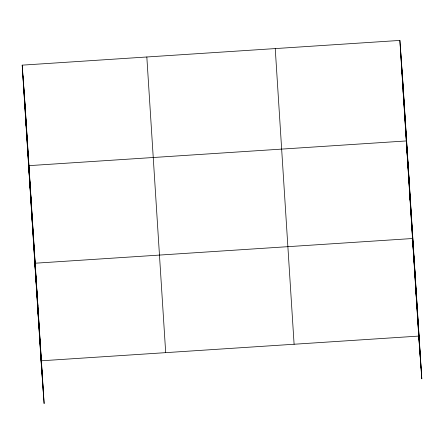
<?xml version="1.0" encoding="UTF-8"?>
<svg xmlns="http://www.w3.org/2000/svg" width="444" height="444" viewBox="0 0 444 444"><rect width="100%" height="100%" fill="white"/><g stroke="black" fill="none" stroke-linecap="round" stroke-linejoin="round"><path stroke-width="0.67" d="M22.2 65.146L25.264 107.914L44.123 403.574L41.059 360.806L22.2 65.146L399.878 40.426L402.941 83.195L421.8 378.854L418.736 336.086L399.878 40.426M41.059 360.806L418.736 336.086M403.08 90.687L403.84 101.299M409.351 183.722L406.288 140.948L28.61 165.668L31.679 208.441M409.401 189.732L410.162 200.344M415.578 281.285L412.509 238.517L34.832 263.237L37.901 306.01M415.623 287.301L416.383 297.913M25.408 115.407L26.168 126.018M31.724 214.452L32.484 225.064M37.945 312.021L38.706 322.633M402.181 72.583L421.04 368.243M401.398 61.649L420.257 357.309M400.638 51.038L419.497 346.697M275.241 48.585L294.1 344.244M146.831 56.987L165.69 352.647M24.503 97.303L43.362 392.962M23.721 86.369L42.58 382.029M22.96 75.758L41.819 371.417"/></g></svg>
